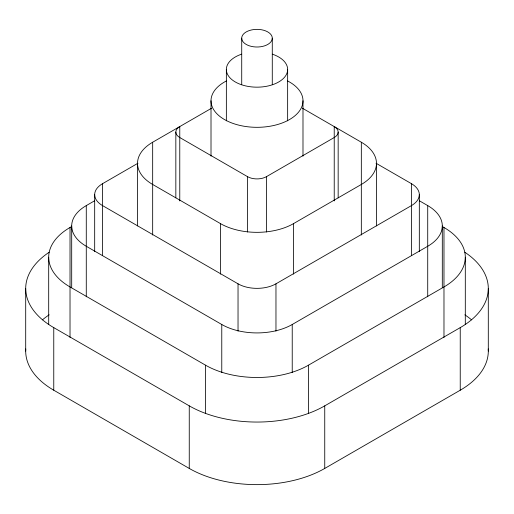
<?xml version="1.0" encoding="UTF-8"?>
<svg xmlns="http://www.w3.org/2000/svg" width="514" height="514" viewBox="0 0 514 514"><rect width="100%" height="100%" fill="white"/><g stroke="black" fill="none" stroke-linecap="round" stroke-linejoin="round"><path stroke-width="0.77" d="M152.671 235.02L152.671 142.23L211.569 108.223M102.537 255.336L102.537 183.691L137.977 163.227M86.281 296.816L86.281 205.594L94.615 200.781M70.02 337.492L70.02 227.496L71.407 226.693M179.772 200.916L179.772 126.585A13.415 7.742 0 0 0 179.772 137.534L247.517 176.649A13.415 7.742 0 0 0 266.483 176.649L334.228 137.534A13.415 7.742 0 0 0 334.228 126.585L334.228 200.916M152.671 142.23A51.734 29.87 0 0 0 152.671 184.468L220.416 223.584A51.734 29.87 0 0 0 293.584 223.584L361.329 184.468A51.734 29.87 0 0 0 361.329 142.23L302.431 108.223M102.537 183.691A26.824 15.491 0 0 0 102.537 205.594L238.033 283.818A26.824 15.491 0 0 0 275.967 283.818L411.463 205.594A26.824 15.491 0 0 0 411.463 183.691L376.023 163.227M86.281 205.594A49.819 28.765 0 0 0 86.281 246.27L221.772 324.495A49.819 28.765 0 0 0 292.228 324.495L427.719 246.27A49.819 28.765 0 0 0 427.719 205.594L419.385 200.781M70.02 227.496A72.815 42.039 0 0 0 70.02 286.947L205.51 365.171A72.815 42.039 0 0 0 308.49 365.171L443.98 286.947A72.815 42.039 0 0 0 443.98 227.496L442.593 226.693M49.158 252.252A95.81 55.313 0 0 0 53.764 327.624L189.255 405.854A95.81 55.313 0 0 0 324.745 405.854L460.236 327.624A95.81 55.313 0 0 0 464.842 252.252M25.771 348.922A95.81 55.313 0 0 0 53.764 390.21L189.255 468.434A95.81 55.313 0 0 0 324.745 468.434L460.236 390.21A95.81 55.313 0 0 0 488.229 348.922M488.3 288.515L488.3 351.094M465.305 257.225L465.305 324.617M460.236 327.624L460.236 390.21M443.98 227.496L443.98 337.492M442.31 225.929L442.31 287.712M427.719 205.594L427.719 296.816M419.321 194.639L419.321 251.609M411.463 183.691L411.463 255.336M376.479 163.349L376.479 225.929M361.329 142.23L361.329 235.02M338.161 132.059L338.161 197.851M324.745 405.854L324.745 468.434M308.49 365.171L308.49 413.314M302.99 100.77L302.99 156.127M293.584 223.584L293.584 274.129M292.228 324.495L292.228 372.637M287.641 69.48L287.641 120.829M275.967 283.818L275.967 331.157M272.279 38.19A15.279 8.822 0 0 1 249.361 45.83A15.279 8.822 0 0 1 249.361 30.544A15.279 8.822 0 0 1 272.279 38.19L272.279 84.72M266.483 176.649L266.483 232.007M247.517 176.649L247.517 232.007M241.721 38.19L241.721 84.72M238.033 283.818L238.033 331.157M226.359 69.48L226.359 120.829M221.772 324.495L221.772 372.637M220.416 223.584L220.416 274.129M211.01 100.77L211.01 156.127M205.51 365.171L205.51 413.314M189.255 405.854L189.255 468.434M175.839 132.059L175.839 197.851M137.521 163.349L137.521 225.929M94.679 194.639L94.679 251.609M71.69 225.929L71.69 287.712M53.764 327.624L53.764 390.21M48.695 257.225L48.695 324.617M25.7 288.515L25.7 351.094M464.842 314.831A95.81 55.313 0 0 1 471.569 319.862M42.431 319.862A95.81 55.313 0 0 1 49.158 314.831M272.324 54.156A30.641 17.688 0 0 1 280.471 80.852A30.641 17.688 0 0 1 233.529 80.852A30.641 17.688 0 0 1 241.676 54.156M287.647 80.974A45.99 26.548 0 0 1 290.121 119.19A45.99 26.548 0 0 1 223.879 119.19A45.99 26.548 0 0 1 226.353 80.974"/></g></svg>
